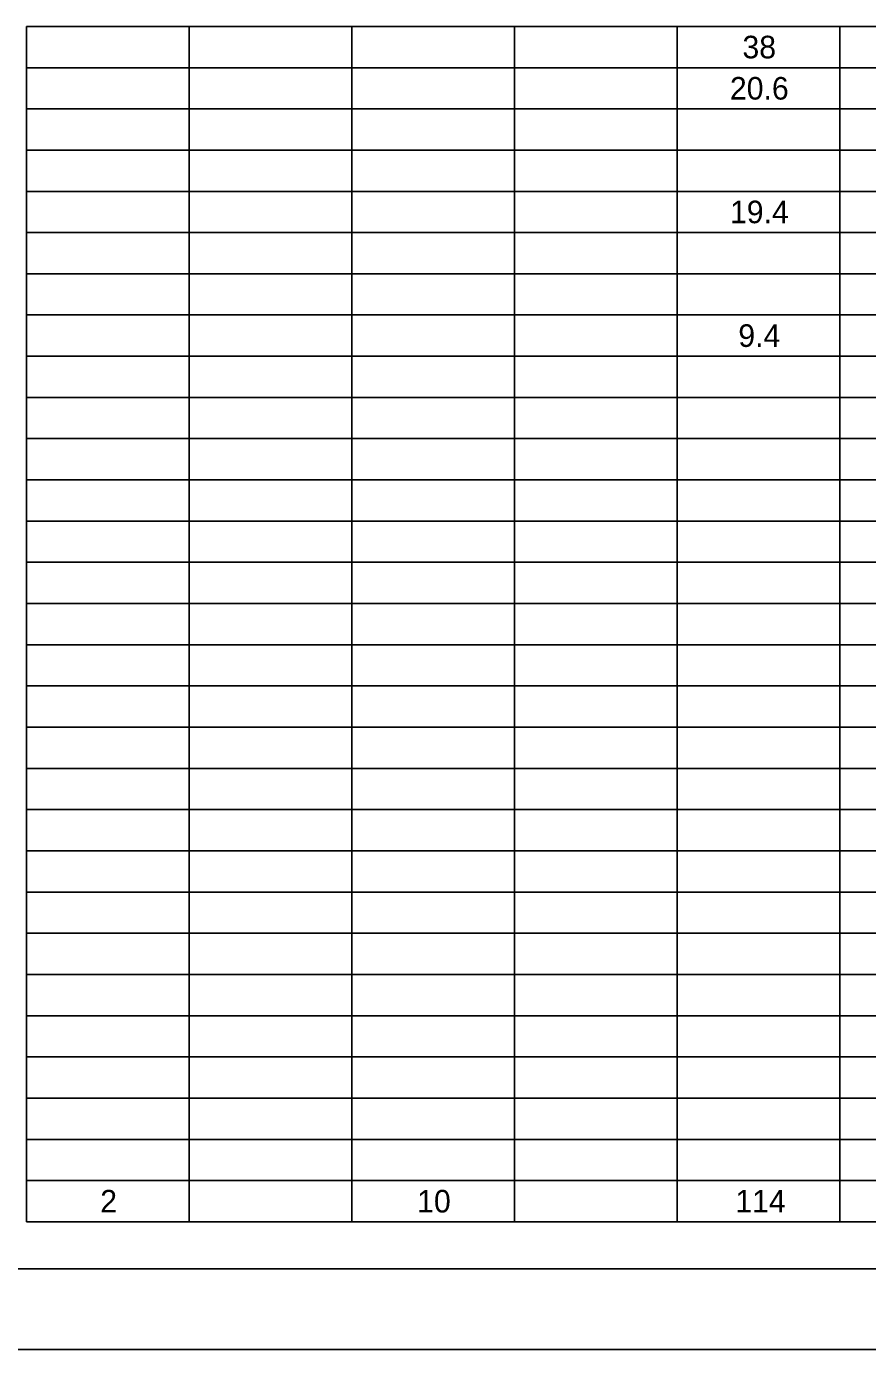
# Model space of a CAD drawing. Extents: x 0 to 34, y 0 to 22.
# Drawn here: x 22.92 to 28.13, y 0 to 8.21 of the extents above; entities that cross this region are included whole.
import ezdxf

# ---------------------------------------------------------------- set-up
doc = ezdxf.new("R2010")
doc.units = 0
for name, color, linetype in [('Default', 7, 'Continuous'), ('SH_Border', 7, 'Continuous'), ('SH_Cut_Line', 7, 'Continuous')]:
    doc.layers.add(name, color=color, linetype=linetype)

msp = doc.modelspace()

# ---------------------------------------------------------------- linework, layer by layer
at = {"layer": 'Default'}
for p, q in [((22.9195, 8.2061), (24.9363, 8.2061)), ((22.9195, 8.2061), (22.9195, 7.6948)), ((23.9279, 8.2061), (23.9279, 7.6948)), ((24.9363, 8.2061), (27.9615, 8.2061)), ((24.9363, 8.2061), (24.9363, 7.6948)), ((25.9447, 8.2061), (25.9447, 7.6948)), ((26.9531, 8.2061), (26.9531, 7.6948)), ((27.9615, 8.2061), (29.9783, 8.2061)), ((27.9615, 8.2061), (27.9615, 7.6948)), ((22.9195, 7.9504), (24.9363, 7.9504)), ((24.9363, 7.9504), (27.9615, 7.9504)), ((27.9615, 7.9504), (29.9783, 7.9504)), ((22.9195, 7.6948), (24.9363, 7.6948)), ((22.9195, 7.6948), (22.9195, 2.3261)), ((23.9279, 7.6948), (23.9279, 2.3261)), ((24.9363, 7.6948), (27.9615, 7.6948)), ((24.9363, 7.6948), (24.9363, 2.3261)), ((25.9447, 7.6948), (25.9447, 2.3261)), ((26.9531, 7.6948), (26.9531, 2.3261)), ((27.9615, 7.6948), (29.9783, 7.6948)), ((27.9615, 7.6948), (27.9615, 2.3261)), ((22.9195, 7.4391), (24.9363, 7.4391)), ((24.9363, 7.4391), (27.9615, 7.4391)), ((27.9615, 7.4391), (29.9783, 7.4391)), ((22.9195, 7.1835), (24.9363, 7.1835)), ((24.9363, 7.1835), (27.9615, 7.1835)), ((27.9615, 7.1835), (29.9783, 7.1835)), ((22.9195, 6.9278), (24.9363, 6.9278)), ((24.9363, 6.9278), (27.9615, 6.9278)), ((27.9615, 6.9278), (29.9783, 6.9278)), ((22.9195, 6.6722), (24.9363, 6.6722)), ((24.9363, 6.6722), (27.9615, 6.6722)), ((27.9615, 6.6722), (29.9783, 6.6722)), ((22.9195, 6.4165), (24.9363, 6.4165)), ((24.9363, 6.4165), (27.9615, 6.4165)), ((27.9615, 6.4165), (29.9783, 6.4165)), ((22.9195, 6.1609), (24.9363, 6.1609)), ((24.9363, 6.1609), (27.9615, 6.1609)), ((27.9615, 6.1609), (29.9783, 6.1609)), ((22.9195, 5.9052), (24.9363, 5.9052)), ((24.9363, 5.9052), (27.9615, 5.9052)), ((27.9615, 5.9052), (29.9783, 5.9052)), ((22.9195, 5.6496), (24.9363, 5.6496)), ((24.9363, 5.6496), (27.9615, 5.6496)), ((27.9615, 5.6496), (29.9783, 5.6496)), ((22.9195, 5.3939), (24.9363, 5.3939)), ((24.9363, 5.3939), (27.9615, 5.3939)), ((27.9615, 5.3939), (29.9783, 5.3939)), ((22.9195, 5.1383), (24.9363, 5.1383)), ((24.9363, 5.1383), (27.9615, 5.1383)), ((27.9615, 5.1383), (29.9783, 5.1383)), ((22.9195, 4.8826), (24.9363, 4.8826)), ((24.9363, 4.8826), (27.9615, 4.8826)), ((27.9615, 4.8826), (29.9783, 4.8826)), ((22.9195, 4.627), (24.9363, 4.627)), ((24.9363, 4.627), (27.9615, 4.627)), ((27.9615, 4.627), (29.9783, 4.627)), ((22.9195, 4.3713), (24.9363, 4.3713)), ((24.9363, 4.3713), (27.9615, 4.3713)), ((27.9615, 4.3713), (29.9783, 4.3713)), ((22.9195, 4.1157), (24.9363, 4.1157)), ((24.9363, 4.1157), (27.9615, 4.1157)), ((27.9615, 4.1157), (29.9783, 4.1157)), ((22.9195, 3.86), (24.9363, 3.86)), ((24.9363, 3.86), (27.9615, 3.86)), ((27.9615, 3.86), (29.9783, 3.86)), ((22.9195, 3.6043), (24.9363, 3.6043)), ((24.9363, 3.6043), (27.9615, 3.6043)), ((27.9615, 3.6043), (29.9783, 3.6043)), ((22.9195, 3.3487), (24.9363, 3.3487)), ((24.9363, 3.3487), (27.9615, 3.3487)), ((27.9615, 3.3487), (29.9783, 3.3487)), ((22.9195, 3.093), (24.9363, 3.093)), ((24.9363, 3.093), (27.9615, 3.093)), ((27.9615, 3.093), (29.9783, 3.093)), ((22.9195, 2.8374), (24.9363, 2.8374)), ((24.9363, 2.8374), (27.9615, 2.8374)), ((27.9615, 2.8374), (29.9783, 2.8374)), ((22.9195, 2.5817), (24.9363, 2.5817)), ((24.9363, 2.5817), (27.9615, 2.5817)), ((27.9615, 2.5817), (29.9783, 2.5817)), ((22.9195, 2.3261), (24.9363, 2.3261)), ((22.9195, 2.3261), (22.9195, 2.0704)), ((23.9279, 2.3261), (23.9279, 2.0704)), ((24.9363, 2.3261), (27.9615, 2.3261)), ((24.9363, 2.3261), (24.9363, 2.0704)), ((25.9447, 2.3261), (25.9447, 2.0704)), ((26.9531, 2.3261), (26.9531, 2.0704)), ((27.9615, 2.3261), (29.9783, 2.3261)), ((27.9615, 2.3261), (27.9615, 2.0704)), ((22.9195, 2.0704), (24.9363, 2.0704)), ((22.9195, 2.0704), (22.9195, 1.0478)), ((23.9279, 2.0704), (23.9279, 1.0478)), ((24.9363, 2.0704), (27.9615, 2.0704)), ((24.9363, 2.0704), (24.9363, 1.0478)), ((25.9447, 2.0704), (25.9447, 1.0478)), ((26.9531, 2.0704), (26.9531, 1.0478)), ((27.9615, 2.0704), (29.9783, 2.0704)), ((27.9615, 2.0704), (27.9615, 1.0478)), ((22.9195, 1.8148), (24.9363, 1.8148)), ((24.9363, 1.8148), (27.9615, 1.8148)), ((27.9615, 1.8148), (29.9783, 1.8148)), ((22.9195, 1.5591), (24.9363, 1.5591)), ((24.9363, 1.5591), (27.9615, 1.5591)), ((27.9615, 1.5591), (29.9783, 1.5591)), ((22.9195, 1.3035), (24.9363, 1.3035)), ((24.9363, 1.3035), (27.9615, 1.3035)), ((27.9615, 1.3035), (29.9783, 1.3035)), ((22.9195, 1.0478), (24.9363, 1.0478)), ((22.9195, 1.0478), (22.9195, 0.7922)), ((23.9279, 1.0478), (23.9279, 0.7922)), ((24.9363, 1.0478), (27.9615, 1.0478)), ((24.9363, 1.0478), (24.9363, 0.7922)), ((25.9447, 1.0478), (25.9447, 0.7922)), ((26.9531, 1.0478), (26.9531, 0.7922)), ((27.9615, 1.0478), (29.9783, 1.0478)), ((27.9615, 1.0478), (27.9615, 0.7922)), ((22.9195, 0.7922), (24.9363, 0.7922)), ((24.9363, 0.7922), (27.9615, 0.7922)), ((27.9615, 0.7922), (29.9783, 0.7922))]:
    msp.add_line(p, q, dxfattribs=at)
at = {"layer": 'SH_Border'}
msp.add_lwpolyline([(1.5, 21.5), (33.5, 21.5), (33.5, 0.5), (1.5, 0.5)], close=True, dxfattribs=at)
at = {"layer": 'SH_Cut_Line'}
msp.add_lwpolyline([(0, 0), (34, 0), (34, 22), (0, 22)], close=True, dxfattribs=at)

# ---------------------------------------------------------------- texts
at = {"layer": 'Default'}
for s, p in [('38', (27.3579, 8.0083)), ('20.6', (27.2804, 7.7526)), ('19.4', (27.2807, 6.9857)), ('9.4', (27.3324, 6.2187)), ('2', (23.3769, 0.85)), ('10', (25.3415, 0.85)), ('114', (27.3134, 0.85))]:
    msp.add_text(s, height=0.14, dxfattribs=at).set_placement(p)

doc.saveas('drawing.dxf')
